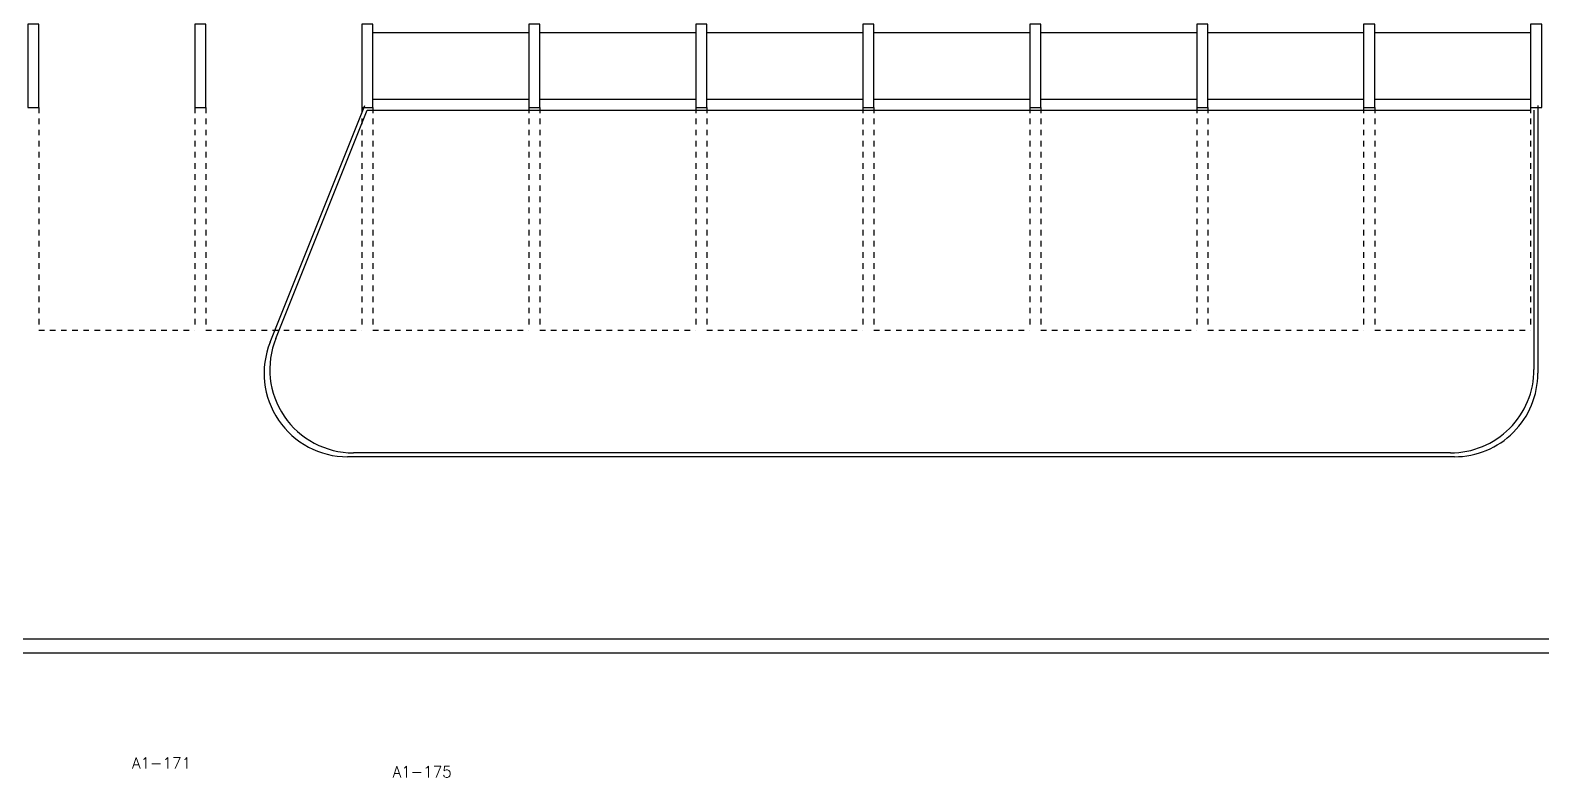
# Model space of a CAD drawing. Extents: x -31 to 207, y 425 to 518.
# Drawn here: x 150.24 to 177.39, y 453.39 to 466.72 of the extents above; entities that cross this region are included whole.
import ezdxf

# ---------------------------------------------------------------- set-up
doc = ezdxf.new("R2010")
doc.units = 0
doc.header["$LTSCALE"] = 0.01
doc.header["$MEASUREMENT"] = 0
doc.linetypes.add('HIDDEN2', pattern=[0.1875, 0.125, -0.0625])
doc.layers.get('0').update_dxf_attribs({"linetype": 'CONTINUOUS'})
for name, color, linetype in [('BANC', 2, 'CONTINUOUS'), ('ESTR', 3, 'CONTINUOUS'), ('PISO', 1, 'CONTINUOUS'), ('PROJ', 1, 'HIDDEN2'), ('TEXTO-ENDEREÇO', 2, 'CONTINUOUS')]:
    doc.layers.add(name, color=color, linetype=linetype)
doc.styles.add('UNB-100-1', font='simplex.shx', dxfattribs={"height": 0.2})

# ---------------------------------------------------------------- blocks, each defined once
blk = doc.blocks.new('PILAR-SLS')
blk.add_lwpolyline([(0.003, -44.497), (0.203, -44.497), (0.203, -42.997), (0.003, -42.997)], close=True)

msp = doc.modelspace()

# ---------------------------------------------------------------- linework, layer by layer
at = {"layer": 'BANC'}
for p, q in [((198.406, 455.772), (-17.61, 455.772)), ((198.406, 455.522), (-17.61, 455.522))]:
    msp.add_line(p, q, dxfattribs=at)
at = {"layer": 'PISO'}
for p, q in [((156.39, 466.681), (159.19, 466.681)), ((159.39, 466.681), (162.19, 466.681)), ((162.39, 466.681), (165.19, 466.681)), ((165.39, 466.681), (168.19, 466.681)), ((168.39, 466.681), (171.19, 466.681)), ((171.39, 466.681), (174.19, 466.681)), ((174.39, 466.681), (177.19, 466.681)), ((156.39, 465.481), (159.19, 465.481)), ((159.39, 465.481), (162.19, 465.481)), ((162.39, 465.481), (165.19, 465.481)), ((165.39, 465.481), (168.19, 465.481)), ((168.39, 465.481), (171.19, 465.481)), ((171.39, 465.481), (174.19, 465.481)), ((174.39, 465.481), (177.19, 465.481)), ((154.544, 461.11), (156.246, 465.366)), ((154.648, 461.18), (156.287, 465.281)), ((156.287, 465.281), (177.19, 465.281)), ((162.39, 465.331), (162.39, 465.281)), ((168.19, 465.331), (168.19, 465.281)), ((177.249, 465.281), (177.249, 460.623)), ((177.319, 465.366), (177.319, 460.553)), ((175.819, 459.053), (155.937, 459.053)), ((175.749, 459.123), (156.04, 459.123))]:
    msp.add_line(p, q, dxfattribs=at)
for centre, start_param, end_param in [((155.937, 460.553), 0.405122, 2.356194), ((156.04, 460.623), 0.405122, 2.356194), ((175.749, 460.623), 2.356194, 3.926991), ((175.819, 460.553), 2.356194, 3.926991)]:
    msp.add_ellipse(centre, major_axis=(-1.061, 1.061), ratio=1, start_param=start_param, end_param=end_param, dxfattribs=at)
at = {"layer": 'PROJ'}
for p, q in [((150.39, 465.331), (150.39, 461.331)), ((153.19, 465.331), (153.19, 461.331)), ((153.39, 465.331), (153.39, 461.331)), ((156.19, 465.331), (156.19, 461.331)), ((156.39, 465.331), (156.39, 461.331)), ((159.19, 465.331), (159.19, 461.331)), ((159.39, 465.331), (159.39, 461.331)), ((162.19, 465.331), (162.19, 461.331)), ((162.39, 465.331), (162.39, 461.331)), ((165.19, 465.331), (165.19, 461.331)), ((165.39, 465.331), (165.39, 461.331)), ((168.19, 465.331), (168.19, 461.331)), ((168.39, 465.331), (168.39, 461.331)), ((171.19, 465.331), (171.19, 461.331)), ((171.39, 465.331), (171.39, 461.331)), ((174.19, 465.331), (174.19, 461.331)), ((174.39, 465.331), (174.39, 461.331)), ((177.19, 465.331), (177.19, 461.331)), ((150.39, 461.331), (153.19, 461.331)), ((153.39, 461.331), (156.19, 461.331)), ((156.39, 461.331), (159.19, 461.331)), ((159.39, 461.331), (162.19, 461.331)), ((162.39, 461.331), (165.19, 461.331)), ((165.39, 461.331), (168.19, 461.331)), ((168.39, 461.331), (171.19, 461.331)), ((171.39, 461.331), (174.19, 461.331)), ((174.39, 461.331), (177.19, 461.331))]:
    msp.add_line(p, q, dxfattribs=at)

# ---------------------------------------------------------------- block references
at = {"layer": 'ESTR'}
for p in [(150.187, 509.828), (153.187, 509.828), (156.187, 509.828), (159.187, 509.828), (162.187, 509.828), (165.187, 509.828), (168.187, 509.828), (171.187, 509.828), (174.187, 509.828), (177.187, 509.828)]:
    msp.add_blockref('PILAR-SLS', p, dxfattribs=at)

# ---------------------------------------------------------------- texts
at = {"layer": 'TEXTO-ENDEREÇO', "style": 'UNB-100-1'}
for s, p in [('A1-171', (152.062, 453.447)), ('A1-175', (156.745, 453.29))]:
    msp.add_text(s, height=0.2, dxfattribs=at).set_placement(p)

doc.saveas('drawing.dxf')
